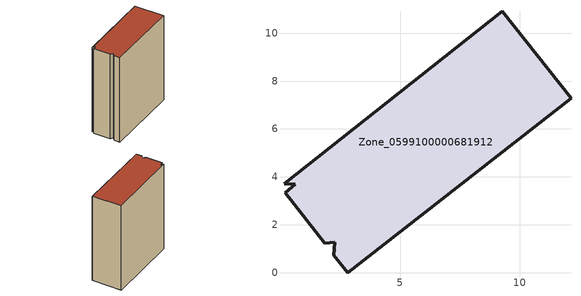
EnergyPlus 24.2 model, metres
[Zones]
Zone_0599100000681912
 floor ground (C_G): 0.19,3.34 0.61,3.69 0.15,3.71 9.26,10.91 12.14,7.28 2.8,0 2.23,0.73 2.26,1.26 1.84,1.23 z1.94
 wall outside (C_F): 2.8,0 12.14,7.28 9.26,10.91 0.15,3.71 0.61,3.69 0.19,3.34 1.84,1.23 2.26,1.26 2.23,0.73 2.8,0 z1.94:16.07
 roof outside (C_R): 1.84,1.23 2.26,1.26 2.23,0.73 2.8,0 12.14,7.28 9.26,10.91 0.15,3.71 0.61,3.69 0.19,3.34 z16.07
[BUILDING]
Pand.0599100000681912: North Axis=0; Terrain=City; Loads Convergence Tolerance Value=0.04; Temperature Convergence Tolerance Value=0.4; Solar Distribution=FullExterior; Maximum Number of Warmup Days=25; Minimum Number of Warmup Days=1
[Site:Location]
Rotterdam.The.Hague.AP_ZH_NLD Design_Conditions: Latitude=51.96; Longitude=4.45; Time Zone=1; Elevation=-4.5
[SITE:GROUNDTEMPERATURE:BUILDINGSURFACE]
18, 18, 18, 18, 18, 18, 18, 18, 18, 18, 18, 18
[MATERIAL] Thermal Absorptance=0.9; Solar Absorptance=0.7; Visible Absorptance=0.7
Name | Roughness | Thickness | Conductivity | Density | Specific Heat
G.TI.1946 | MediumSmooth | 0.15 | 1 | 540 | 1210
F.TI.1946 | Rough | 0.3 | 0.857143 | 1920 | 840
R.TI.1946 | MediumRough | 0.2 | 0.1 | 1500 | 1000
[CONSTRUCTION]
C_G: G.TI.1946
C_F: F.TI.1946
C_R: R.TI.1946
[ZONE]
Zone_0599100000681912: Type=1; Multiplier=1; Ceiling Height=Autocalculate; Volume=Autocalculate; Floor Area=autocalculate; Part of Total Floor Area=Yes
[ZONEINFILTRATION:DESIGNFLOWRATE]
Infil_Zone_0599100000681912: Zone or ZoneList or Space or SpaceList=Zone_0599100000681912; Schedule=AlwaysOn; Design Flow Rate Calculation Method=Flow/Area; Flow Rate per Floor Area=0.003; Constant Term Coefficient=1; Temperature Term Coefficient=0; Velocity Term Coefficient=0; Velocity Squared Term Coefficient=0
[HVACTEMPLATE:ZONE:IDEALLOADSAIRSYSTEM]
Zone_0599100000681912: Maximum Heating Supply Air Temperature=50; Minimum Cooling Supply Air Temperature=13; Maximum Heating Supply Air Humidity Ratio=0.0156; Minimum Cooling Supply Air Humidity Ratio=0.0077; Heating Limit=NoLimit; Cooling Limit=NoLimit; Dehumidification Control Type=ConstantSensibleHeatRatio; Cooling Sensible Heat Ratio=0.7; Dehumidification Setpoint=60; Humidification Control Type=None; Humidification Setpoint=30; Outdoor Air Method=None; Outdoor Air Flow Rate per Person=0.00944; Outdoor Air Flow Rate per Zone Floor Area=0; Outdoor Air Flow Rate per Zone=0; Demand Controlled Ventilation Type=None; Outdoor Air Economizer Type=NoEconomizer; Heat Recovery Type=None; Sensible Heat Recovery Effectiveness=0.7; Latent Heat Recovery Effectiveness=0.65
[ZONECONTROL:THERMOSTAT]
ThermostatControl_Zone_0599100000681912: Zone or ZoneList=Zone_0599100000681912; Control Type Schedule=DualSetpointControlType; Control 1=Thermostat_Zone_0599100000681912; Temperature Difference Between Cutout And Setpoint=0
[THERMOSTATSETPOINT:DUALSETPOINT]
Thermostat_Zone_0599100000681912: Heating Setpoint Temperature Schedule=HeatingSetpoint_Zone_0599100000681912; Cooling Setpoint Temperature Schedule=CoolingSetpoint_Zone_0599100000681912
[SCHEDULE:COMPACT]
HeatingSetpoint_Zone_0599100000681912: Through: 12/31, For: AllDays, Until: 24:00, 21
CoolingSetpoint_Zone_0599100000681912: Through: 12/31, For: AllDays, Until: 24:00, 24
DualSetpointControlType: Through: 12/31, For: AllDays, Until: 24:00, 4
AlwaysOn: Through: 12/31, For: AllDays, Until: 24:00, 1
